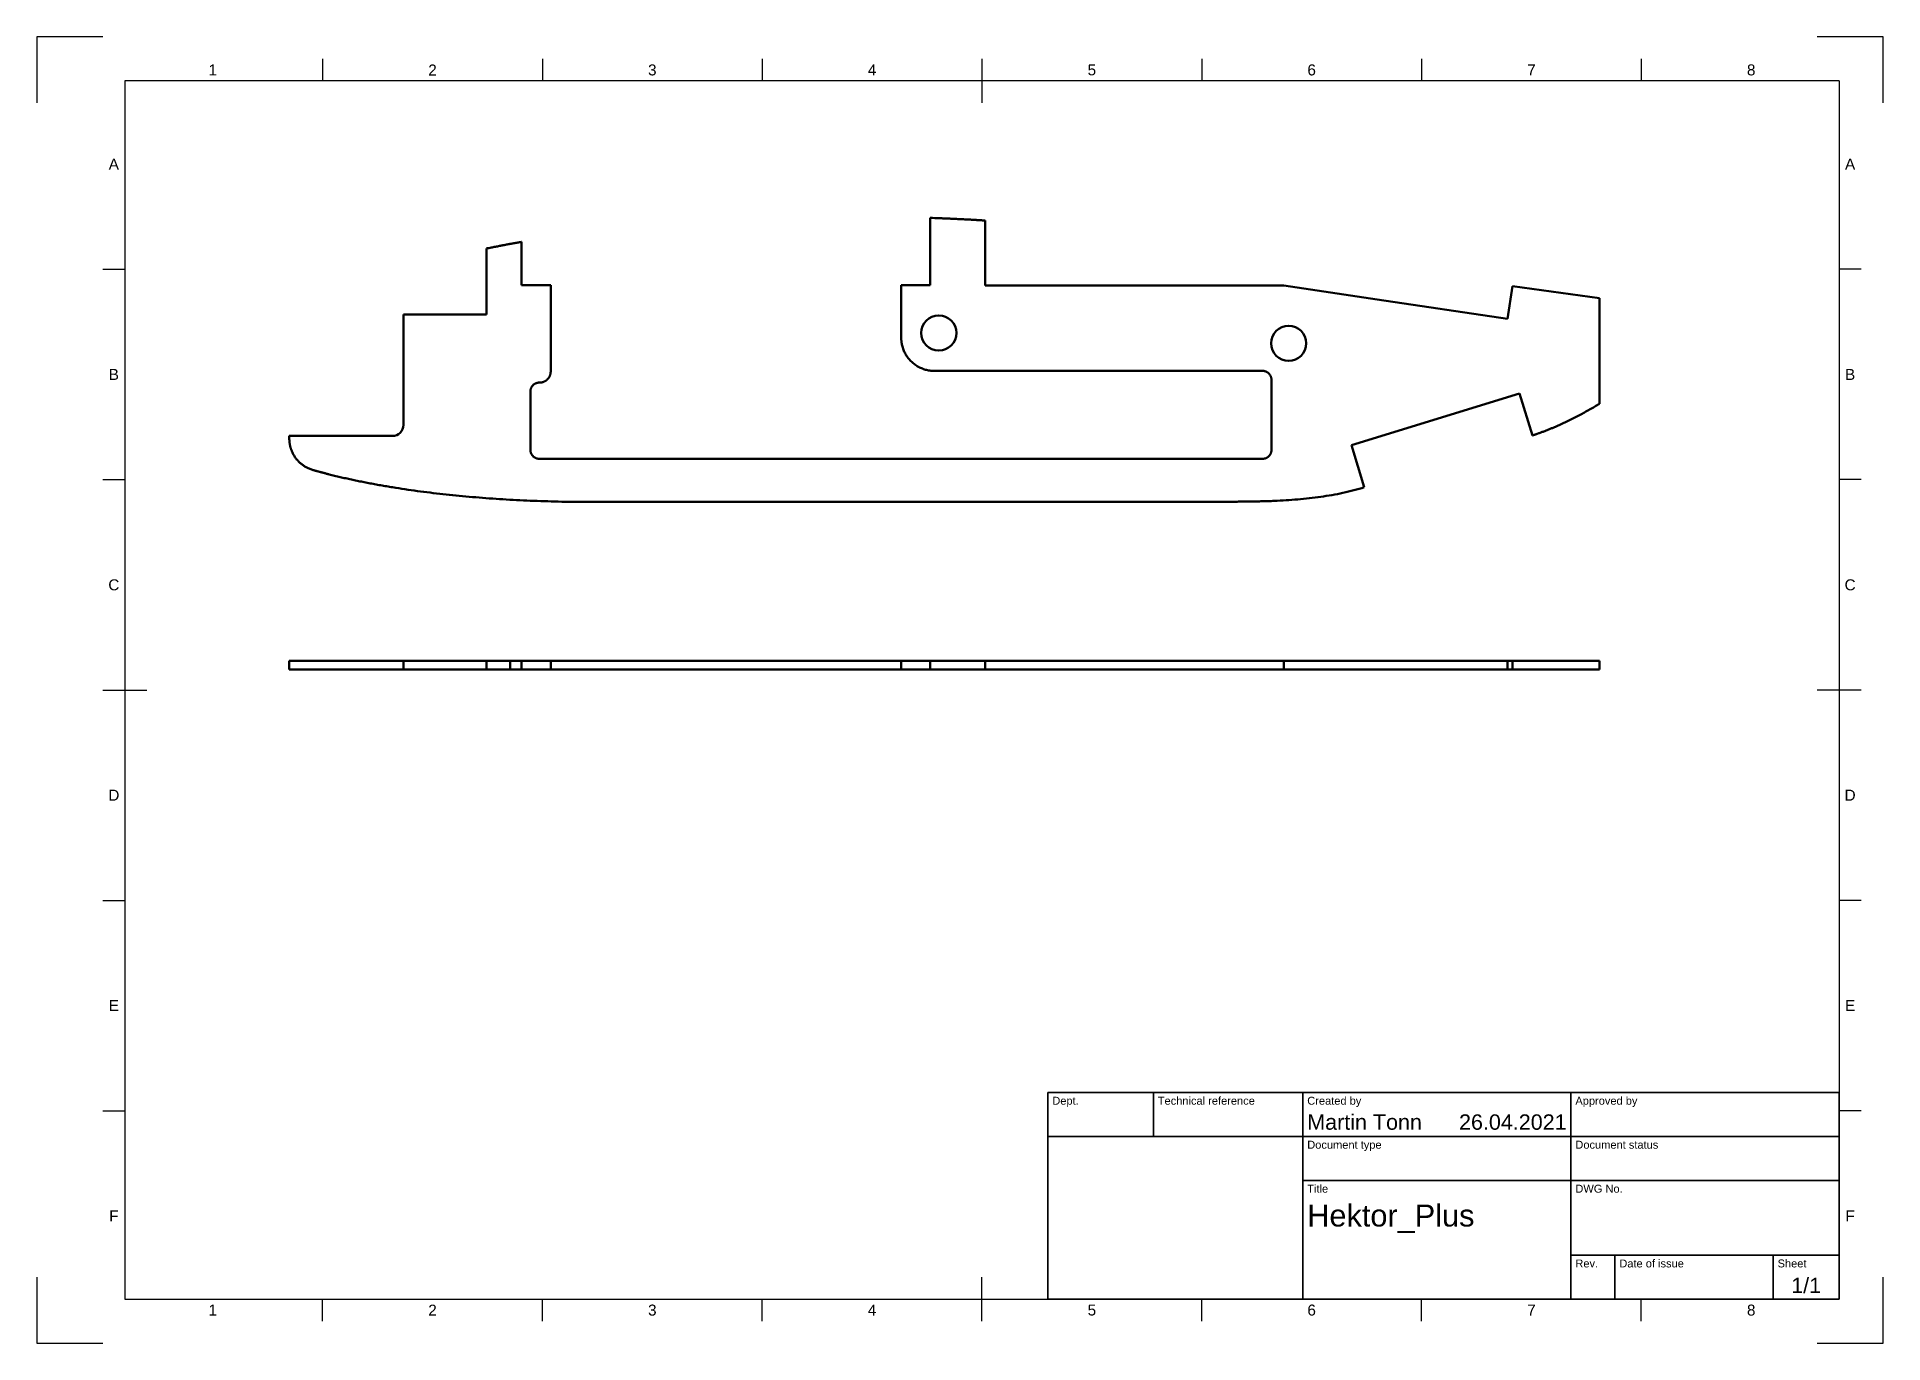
# Model space of a CAD drawing. Header units: millimetres. Extents: x 0 to 420, y 0 to 297.
import ezdxf
from ezdxf.enums import TextEntityAlignment as Align

# ---------------------------------------------------------------- set-up
doc = ezdxf.new("R2010")
doc.units = ezdxf.units.MM
doc.header["$LTSCALE"] = 0.75
for name, color, linetype, lineweight in [('Border', 7, 'Continuous', 25), ('Sichtbar', 7, 'Continuous', 50), ('TitleBlock', 7, 'Continuous', 35)]:
    doc.layers.add(name, color=color, linetype=linetype, lineweight=lineweight)
doc.styles.add('FusionTitle', font='arial.ttf')

# ---------------------------------------------------------------- blocks, each defined once
blk = doc.blocks.new('ISO_A3_SHEET')
at = {"layer": 'Border'}
for p, q in [((65, 292), (65, 287)), ((115, 292), (115, 287)), ((165, 292), (165, 287)), ((215, 292), (215, 282)), ((265, 292), (265, 287)), ((315, 292), (315, 287)), ((365, 292), (365, 287)), ((410, 287), (20, 287)), ((20, 287), (20, 10)), ((410, 287), (410, 10)), ((15, 244.16666), (20, 244.16666)), ((415, 244.16666), (410, 244.16666)), ((15, 196.33333), (20, 196.33333)), ((415, 196.33333), (410, 196.33333)), ((15, 148.5), (25, 148.5)), ((415, 148.5), (405, 148.5)), ((15, 100.66667), (20, 100.66667)), ((415, 100.66667), (410, 100.66667)), ((15, 52.83334), (20, 52.83334)), ((415, 52.83334), (410, 52.83334)), ((215, 5), (215, 15)), ((20, 10), (410, 10)), ((65, 5), (65, 10)), ((115, 5), (115, 10)), ((165, 5), (165, 10)), ((265, 5), (265, 10)), ((315, 5), (315, 10)), ((365, 5), (365, 10))]:
    blk.add_line(p, q, dxfattribs=at)
at = {"layer": 'Defpoints'}
for p, q in [((15, 297), (0, 297)), ((0, 297), (0, 282)), ((420, 297), (405, 297)), ((420, 282), (420, 297)), ((0, 15), (0, 0)), ((420, 0), (420, 15)), ((0, 0), (15, 0)), ((405, 0), (420, 0))]:
    blk.add_line(p, q, dxfattribs=at)
at = {"layer": 'Border', "style": 'FusionTitle'}
for s, p in [('1', (40, 289.5)), ('2', (90, 289.5)), ('3', (140, 289.5)), ('4', (190, 289.5)), ('5', (240, 289.5)), ('6', (290, 289.5)), ('7', (340, 289.5)), ('8', (390, 289.5)), ('A', (17.5, 268.08333)), ('A', (412.5, 268.08333)), ('B', (17.5, 220.25)), ('B', (412.5, 220.25)), ('C', (17.5, 172.41667)), ('C', (412.5, 172.41667)), ('D', (17.5, 124.58334)), ('D', (412.5, 124.58334)), ('E', (17.5, 76.75001)), ('E', (412.5, 76.75001)), ('F', (17.5, 28.91668)), ('F', (412.5, 28.91668)), ('1', (40, 7.5)), ('2', (90, 7.5)), ('3', (140, 7.5)), ('4', (190, 7.5)), ('5', (240, 7.5)), ('6', (290, 7.5)), ('7', (340, 7.5)), ('8', (390, 7.5))]:
    blk.add_text(s, height=2.5, dxfattribs=at).set_placement(p, align=Align.MIDDLE)
blk = doc.blocks.new('ISO_TITLEBLOCK')
at = {"layer": 'TitleBlock'}
for p, q in [((0, 47), (-180, 47)), ((-180, 47), (-180, 0)), ((-156, 37), (-156, 47)), ((-122, 0), (-122, 47)), ((-61, 0), (-61, 47)), ((0, 0), (0, 47)), ((-180, 37), (0, 37)), ((-122, 27), (0, 27)), ((-61, 10), (0, 10)), ((-51, 0), (-51, 10)), ((-15, 0), (-15, 10)), ((-180, 0), (0, 0))]:
    blk.add_line(p, q, dxfattribs=at)
at = {"layer": 'TitleBlock', "style": 'FusionTitle'}
for s, p in [('Dept.', (-179, 46)), ('Technical reference', (-155, 46)), ('Created by', (-121, 46)), ('Approved by', (-60, 46)), ('Document type', (-121, 36)), ('Document status', (-60, 36)), ('Title', (-121, 26)), ('DWG No.', (-60, 26)), ('Rev.', (-60, 9)), ('Date of issue', (-50, 9)), ('Sheet', (-14, 9))]:
    blk.add_text(s, height=1.8, dxfattribs=at).set_placement(p, align=Align.TOP_LEFT)
for tag, height, p in [('DEPT', 3.5, (-179, 42)), ('TECHNICAL_REFERENCE', 3.5, (-155, 42)), ('CREATED_BY', 3.5, (-121, 42)), ('APPROVED_BY', 3.5, (-60, 42)), ('DOCUMENT_TYPE', 3.5, (-121, 32)), ('DOCUMENT_STATUS', 3.5, (-60, 32)), ('TITLE_1', 5, (-121, 21.5)), ('TITLE_2', 5, (-121, 14)), ('TITLE_3', 5, (-121, 6.5)), ('DATE_OF_ISSUE', 3.5, (-50, 5))]:
    blk.add_attdef(tag, text='', height=height, dxfattribs=at).set_placement(p, align=Align.TOP_LEFT)
for tag, p in [('CREATED_DATE', (-62, 42)), ('APPROVED_DATE', (-0.99, 42))]:
    blk.add_attdef(tag, text='', height=3.5, dxfattribs=at).set_placement(p, align=Align.TOP_RIGHT)
for tag, height, p in [('DRAWING_NUMBER', 5, (-30.5, 19.75)), ('REV', 3.5, (-56, 4.85)), ('SHEET', 3.5, (-7.5, 4.85))]:
    blk.add_attdef(tag, text='', height=height, dxfattribs=at).set_placement(p, align=Align.TOP_CENTER)

msp = doc.modelspace()

# ---------------------------------------------------------------- linework, layer by layer
at = {"layer": 'Sichtbar', "extrusion": (-1, -2e-16, 0)}
for p, q in [((203.25, 255.87, 1), (203.25, 240.57, 1)), ((215.75, 240.49, 1), (215.75, 255.26, 1)), ((102.25, 248.88, 1), (102.25, 233.88, 1)), ((110.25, 240.57, 1), (110.25, 250.39, 1)), ((116.88, 240.57, 1), (110.25, 240.57, 1)), ((116.88, 220.9, 1), (116.88, 240.57, 1)), ((203.25, 240.57, 1), (196.63, 240.57, 1)), ((283.7, 240.49, 1), (215.75, 240.49, 1)), ((304.9, 237.3, 1), (283.7, 240.49, 1)), ((335.69, 240.3, 1), (334.57, 232.89, 1)), ((355.49, 237.57, 1), (335.69, 240.3, 1)), ((334.57, 232.89, 1), (304.9, 237.3, 1)), ((355.49, 213.57, 1), (355.49, 237.57, 1)), ((83.38, 208.78, 1), (83.38, 233.88, 1)), ((102.25, 233.88, 1), (83.38, 233.88, 1)), ((114.27, 218.4, 1), (114.38, 218.4, 1)), ((299.04, 204.17, 1), (337.27, 215.93, 1)), ((337.27, 215.93, 1), (340.21, 206.37, 1)), ((80.88, 206.28, 1), (57.38, 206.28, 1)), ((301.98, 194.61, 1), (299.04, 204.17, 1)), ((57.38, 155.13, -17.28), (80.88, 155.13, -17.28)), ((57.38, 153.13, -17.28), (57.38, 155.13, -17.28)), ((80.88, 153.13, -17.28), (57.38, 153.13, -17.28)), ((83.38, 153.13, 10.32), (83.38, 155.13, 10.32)), ((83.38, 155.13, 10.32), (102.25, 155.13, 10.32)), ((102.25, 153.13, 10.32), (83.38, 153.13, 10.32)), ((107.65, 153.13, 26.39), (107.65, 155.13, 26.39)), ((110.25, 155.13, 17.02), (116.88, 155.13, 17.02)), ((110.25, 153.13, 26.84), (110.25, 155.13, 26.84)), ((116.88, 153.13, 17.02), (110.25, 153.13, 17.02)), ((116.88, 153.13, 17.02), (116.88, 155.13, 17.02)), ((196.63, 155.13, 17.02), (203.25, 155.13, 17.02)), ((196.63, 153.13, 17.02), (196.63, 155.13, 17.02)), ((203.25, 153.13, 17.02), (196.63, 153.13, 17.02)), ((203.25, 153.13, 32.31), (203.25, 155.13, 32.31)), ((215.75, 155.13, 16.94), (283.7, 155.13, 16.94)), ((215.75, 153.13, 31.7), (215.75, 155.13, 31.7)), ((283.7, 153.13, 16.94), (215.75, 153.13, 16.94)), ((283.7, 155.13, 16.94), (304.9, 155.13, 13.75)), ((283.7, 153.13, 16.94), (283.7, 155.13, 16.94)), ((304.9, 153.13, 13.75), (283.7, 153.13, 16.94)), ((304.9, 155.13, 13.75), (334.57, 155.13, 9.33)), ((334.57, 153.13, 9.33), (304.9, 153.13, 13.75)), ((334.57, 155.13, 9.33), (335.69, 155.13, 16.75)), ((334.57, 153.13, 9.33), (334.57, 155.13, 9.33)), ((335.69, 153.13, 16.75), (334.57, 153.13, 9.33)), ((335.69, 155.13, 16.75), (355.49, 155.13, 14.02)), ((335.69, 153.13, 16.75), (335.69, 155.13, 16.75)), ((355.49, 153.13, 14.02), (335.69, 153.13, 16.75)), ((355.49, 153.13, 14.02), (355.49, 155.13, 14.02))]:
    msp.add_line(p, q, dxfattribs=at)
at = {"layer": 'Sichtbar', "extrusion": (6.3e-15, 6.1e-15, -1)}
for centre in [(-205.18, 229.68, -1), (-284.78, 227.33, -1)]:
    msp.add_circle(centre, 4, dxfattribs=at)
at = {"layer": 'Sichtbar'}
msp.add_arc((80.88, 208.78, 1), 2.5, 270, 0, dxfattribs=at)
at = {"layer": 'Sichtbar', "extrusion": (7.5e-15, 1, -2.916e-13)}
msp.add_arc((-80.88, -14.78, 155.13), 2.5, 180, 270, dxfattribs=at)
at = {"layer": 'Sichtbar', "extrusion": (-7.3e-15, -1, 2.915e-13)}
msp.add_arc((80.88, -14.78, -153.13), 2.5, 270, 0, dxfattribs=at)
at = {"layer": 'Sichtbar'}
for points, knots in [([(215.75, 255.26, 1), (215.75, 255.26, 1), (215.75, 255.26, 1), (215.74, 255.26, 1), (215.72, 255.26, 1), (215.71, 255.26, 1), (215.68, 255.26, 1), (215.66, 255.26, 1), (215.61, 255.26, 1), (215.56, 255.27, 1), (215.49, 255.27, 1), (215.43, 255.28, 1), (215.34, 255.28, 1), (215.23, 255.29, 1), (215.1, 255.29, 1), (214.93, 255.31, 1), (214.71, 255.32, 1), (214.45, 255.33, 1), (214.19, 255.35, 1), (213.93, 255.36, 1), (213.58, 255.38, 1), (213.15, 255.41, 1), (212.63, 255.44, 1), (212.11, 255.46, 1), (211.41, 255.5, 1), (210.54, 255.55, 1), (209.5, 255.6, 1), (208.46, 255.65, 1), (207.42, 255.7, 1), (206.38, 255.74, 1), (204.99, 255.8, 1), (203.95, 255.84, 1), (203.25, 255.87, 1)], [0, 0, 0, 0, 0.001631, 0.003263, 0.006527, 0.009791, 0.013054, 0.019581, 0.026109, 0.039163, 0.052217, 0.065271, 0.078325, 0.104432, 0.130539, 0.156645, 0.208856, 0.261064, 0.313269, 0.365472, 0.417672, 0.522065, 0.626447, 0.730817, 0.835176, 1.043858, 1.252488, 1.461066, 1.669588, 1.87805, 2.086452, 2.50306, 2.50306, 2.50306, 2.50306]), ([(107.65, 249.94, 1), (107.65, 249.94, 1), (107.65, 249.94, 1), (107.64, 249.94, 1), (107.64, 249.94, 1), (107.64, 249.94, 1), (107.63, 249.94, 1), (107.63, 249.94, 1), (107.62, 249.93, 1), (107.6, 249.93, 1), (107.59, 249.93, 1), (107.58, 249.93, 1), (107.56, 249.92, 1), (107.53, 249.92, 1), (107.5, 249.91, 1), (107.46, 249.9, 1), (107.41, 249.9, 1), (107.35, 249.88, 1), (107.29, 249.87, 1), (107.23, 249.86, 1), (107.15, 249.85, 1), (107.06, 249.83, 1), (106.94, 249.8, 1), (106.82, 249.78, 1), (106.66, 249.75, 1), (106.46, 249.71, 1), (106.22, 249.66, 1), (105.98, 249.62, 1), (105.74, 249.57, 1), (105.5, 249.52, 1), (105.18, 249.46, 1), (104.78, 249.38, 1), (104.29, 249.29, 1), (103.81, 249.19, 1), (103.32, 249.09, 1), (102.8, 248.99, 1), (102.45, 248.92, 1), (102.25, 248.88, 1)], [0, 0, 0, 0, 0.000375, 0.000752, 0.001506, 0.002259, 0.003013, 0.004521, 0.006028, 0.009043, 0.012059, 0.015075, 0.018091, 0.024125, 0.03016, 0.036196, 0.048273, 0.060356, 0.072445, 0.084539, 0.096639, 0.120855, 0.145093, 0.169354, 0.193637, 0.242268, 0.290985, 0.339788, 0.388675, 0.437645, 0.486698, 0.585047, 0.683712, 0.782686, 0.88196, 0.981526, 1.099821, 1.099821, 1.099821, 1.099821]), ([(110.25, 250.39, 1), (110.25, 250.39, 1), (110.23, 250.39, 1), (110.19, 250.38, 1), (110.13, 250.37, 1), (110.04, 250.35, 1), (109.93, 250.34, 1), (109.79, 250.31, 1), (109.61, 250.28, 1), (109.32, 250.23, 1), (108.96, 250.17, 1), (108.52, 250.09, 1), (108.09, 250.02, 1), (107.79, 249.97, 1), (107.65, 249.94, 1)], [0, 0, 0, 0, 0.0054712, 0.0109432, 0.0218892, 0.0437895, 0.065701, 0.0876237, 0.1315037, 0.1754309, 0.2634321, 0.351638, 0.4400592, 0.5287063, 0.5287063, 0.5287063, 0.5287063]), ([(196.63, 240.57, 1), (196.63, 240.28, 1), (196.63, 239.65, 1), (196.63, 238.61, 1), (196.63, 237.41, 1), (196.63, 236.03, 1), (196.63, 234.82, 1), (196.63, 233.83, 1), (196.63, 233.09, 1), (196.63, 232.38, 1), (196.63, 231.7, 1), (196.63, 231.06, 1), (196.63, 230.47, 1), (196.63, 229.94, 1), (196.63, 229.55, 1), (196.63, 229.27, 1), (196.63, 229.09, 1), (196.63, 228.94, 1), (196.63, 228.82, 1), (196.63, 228.71, 1), (196.63, 228.64, 1), (196.63, 228.6, 1), (196.63, 228.57, 1), (196.63, 228.54, 1), (196.63, 228.5, 1), (196.63, 228.42, 1), (196.63, 228.31, 1), (196.64, 228.19, 1), (196.65, 228.02, 1), (196.67, 227.81, 1), (196.7, 227.56, 1), (196.73, 227.31, 1), (196.8, 226.98, 1), (196.89, 226.58, 1), (197.04, 226.11, 1), (197.22, 225.65, 1), (197.42, 225.21, 1), (197.65, 224.79, 1), (197.91, 224.38, 1), (198.19, 223.99, 1), (198.5, 223.62, 1), (198.83, 223.27, 1), (199.18, 222.94, 1), (199.55, 222.63, 1), (199.94, 222.35, 1), (200.35, 222.09, 1), (200.77, 221.86, 1), (201.21, 221.66, 1), (201.67, 221.48, 1), (202.14, 221.33, 1), (202.62, 221.22, 1), (203.12, 221.13, 1), (203.62, 221.08, 1), (203.96, 221.07, 1), (204.13, 221.07, 1)], [0, 0, 0, 0, 0.177794, 0.375034, 0.622279, 0.90286, 1.20011, 1.349776, 1.497359, 1.640775, 1.777941, 1.906772, 2.025185, 2.131098, 2.222426, 2.261969, 2.297086, 2.327514, 2.352993, 2.373264, 2.388066, 2.397138, 2.40022, 2.406671, 2.413116, 2.425988, 2.451662, 2.477243, 2.502737, 2.553474, 2.603901, 2.654044, 2.703929, 2.802998, 2.901291, 2.998955, 3.096117, 3.192889, 3.289366, 3.385632, 3.481764, 3.577829, 3.673895, 3.770026, 3.866293, 3.96277, 4.059542, 4.156704, 4.254368, 4.352661, 4.45173, 4.551744, 4.652893, 4.755392, 4.755392, 4.755392, 4.755392]), ([(280.85, 219.07, 1), (280.85, 219.07, 1), (280.85, 219.07, 1), (280.85, 219.07, 1), (280.85, 219.07, 1), (280.85, 219.07, 1), (280.85, 219.07, 1), (280.85, 219.06, 1), (280.85, 219.06, 1), (280.85, 219.05, 1), (280.85, 219.04, 1), (280.85, 219.04, 1), (280.85, 219.02, 1), (280.85, 219.01, 1), (280.85, 218.99, 1), (280.85, 218.97, 1), (280.85, 218.93, 1), (280.85, 218.89, 1), (280.85, 218.84, 1), (280.85, 218.79, 1), (280.85, 218.74, 1), (280.85, 218.65, 1), (280.85, 218.53, 1), (280.85, 218.38, 1), (280.85, 218.21, 1), (280.85, 218.02, 1), (280.85, 217.81, 1), (280.85, 217.59, 1), (280.85, 217.35, 1), (280.85, 217.01, 1), (280.85, 216.56, 1), (280.85, 215.97, 1), (280.85, 215.35, 1), (280.85, 214.69, 1), (280.85, 214, 1), (280.85, 213.29, 1), (280.85, 212.56, 1), (280.85, 211.82, 1), (280.85, 210.82, 1), (280.85, 209.59, 1), (280.85, 208.39, 1), (280.85, 207.45, 1), (280.85, 206.79, 1), (280.85, 206.17, 1), (280.85, 205.59, 1), (280.85, 205.05, 1), (280.85, 204.57, 1), (280.85, 204.14, 1), (280.85, 203.83, 1), (280.85, 203.61, 1), (280.85, 203.47, 1), (280.85, 203.36, 1), (280.85, 203.26, 1), (280.85, 203.18, 1), (280.85, 203.12, 1), (280.85, 203.09, 1), (280.85, 203.07, 1), (280.85, 203.05, 1), (280.85, 203.01, 1), (280.85, 202.97, 1), (280.85, 202.92, 1), (280.84, 202.87, 1), (280.84, 202.82, 1), (280.83, 202.75, 1), (280.81, 202.67, 1), (280.79, 202.57, 1), (280.76, 202.48, 1), (280.73, 202.38, 1), (280.68, 202.26, 1), (280.61, 202.12, 1), (280.51, 201.95, 1), (280.4, 201.8, 1), (280.27, 201.66, 1), (280.12, 201.53, 1), (279.97, 201.41, 1), (279.8, 201.31, 1), (279.66, 201.24, 1), (279.54, 201.19, 1), (279.45, 201.16, 1), (279.35, 201.13, 1), (279.25, 201.11, 1), (279.17, 201.1, 1), (279.11, 201.09, 1), (279.06, 201.08, 1), (279.01, 201.08, 1), (278.96, 201.07, 1), (278.93, 201.07, 1), (278.9, 201.07, 1), (278.88, 201.07, 1), (278.86, 201.07, 1), (278.85, 201.07, 1), (278.83, 201.07, 1), (278.81, 201.07, 1), (278.78, 201.07, 1), (278.74, 201.07, 1), (278.69, 201.07, 1), (278.63, 201.07, 1), (278.53, 201.07, 1), (278.4, 201.07, 1), (278.25, 201.07, 1), (278.1, 201.07, 1), (277.9, 201.07, 1), (277.65, 201.07, 1), (277.35, 201.07, 1), (276.94, 201.07, 1), (276.44, 201.07, 1), (275.83, 201.07, 1), (275.23, 201.07, 1), (274.62, 201.07, 1), (273.81, 201.07, 1), (272.79, 201.07, 1), (271.57, 201.07, 1), (270.35, 201.07, 1), (269.12, 201.07, 1), (267.88, 201.07, 1), (266.23, 201.07, 1), (264.16, 201.07, 1), (261.67, 201.07, 1), (259.16, 201.07, 1), (256.64, 201.07, 1), (254.11, 201.07, 1), (251.57, 201.07, 1), (248.16, 201.07, 1), (243.87, 201.07, 1), (238.7, 201.07, 1), (233.51, 201.07, 1), (228.28, 201.07, 1), (223.03, 201.07, 1), (217.76, 201.07, 1), (212.47, 201.07, 1), (205.41, 201.07, 1), (196.56, 201.07, 1), (187.72, 201.07, 1), (180.65, 201.07, 1), (175.37, 201.07, 1), (170.1, 201.07, 1), (164.85, 201.07, 1), (159.62, 201.07, 1), (154.42, 201.07, 1), (149.25, 201.07, 1), (144.97, 201.07, 1), (141.56, 201.07, 1), (139.02, 201.07, 1), (136.49, 201.07, 1), (133.97, 201.07, 1), (131.46, 201.07, 1), (128.97, 201.07, 1), (126.89, 201.07, 1), (125.24, 201.07, 1), (124.01, 201.07, 1), (122.78, 201.07, 1), (121.55, 201.07, 1), (120.33, 201.07, 1), (119.32, 201.07, 1), (118.5, 201.07, 1), (117.9, 201.07, 1), (117.29, 201.07, 1), (116.69, 201.07, 1), (116.18, 201.07, 1), (115.78, 201.07, 1), (115.48, 201.07, 1), (115.23, 201.07, 1), (115.03, 201.07, 1), (114.88, 201.07, 1), (114.73, 201.07, 1), (114.6, 201.07, 1), (114.5, 201.07, 1), (114.44, 201.07, 1), (114.39, 201.07, 1), (114.35, 201.07, 1), (114.32, 201.07, 1), (114.29, 201.07, 1), (114.28, 201.07, 1), (114.26, 201.07, 1), (114.24, 201.07, 1), (114.22, 201.07, 1), (114.2, 201.07, 1), (114.16, 201.07, 1), (114.12, 201.08, 1), (114.07, 201.08, 1), (114.02, 201.09, 1), (113.95, 201.1, 1), (113.87, 201.11, 1), (113.78, 201.13, 1), (113.68, 201.16, 1), (113.59, 201.19, 1), (113.47, 201.24, 1), (113.32, 201.31, 1), (113.16, 201.41, 1), (113, 201.53, 1), (112.86, 201.66, 1), (112.73, 201.8, 1), (112.61, 201.95, 1), (112.51, 202.12, 1), (112.44, 202.26, 1), (112.4, 202.38, 1), (112.36, 202.48, 1), (112.34, 202.57, 1), (112.31, 202.67, 1), (112.3, 202.75, 1), (112.29, 202.82, 1), (112.28, 202.87, 1), (112.28, 202.92, 1), (112.28, 202.96, 1), (112.28, 202.99, 1), (112.27, 203.02, 1), (112.27, 203.04, 1), (112.27, 203.06, 1), (112.27, 203.07, 1), (112.27, 203.09, 1), (112.27, 203.11, 1), (112.27, 203.15, 1), (112.27, 203.21, 1), (112.27, 203.28, 1), (112.27, 203.37, 1), (112.27, 203.48, 1), (112.27, 203.61, 1), (112.27, 203.74, 1), (112.27, 203.92, 1), (112.27, 204.13, 1), (112.27, 204.38, 1), (112.27, 204.62, 1), (112.27, 204.86, 1), (112.27, 205.17, 1), (112.27, 205.55, 1), (112.27, 205.98, 1), (112.27, 206.4, 1), (112.27, 206.81, 1), (112.27, 207.2, 1), (112.27, 207.71, 1), (112.27, 208.32, 1), (112.27, 209.03, 1), (112.27, 209.73, 1), (112.27, 210.44, 1), (112.27, 211.15, 1), (112.27, 211.76, 1), (112.27, 212.27, 1), (112.27, 212.66, 1), (112.27, 213.07, 1), (112.27, 213.49, 1), (112.27, 213.92, 1), (112.27, 214.3, 1), (112.27, 214.61, 1), (112.27, 214.85, 1), (112.27, 215.09, 1), (112.27, 215.34, 1), (112.27, 215.55, 1), (112.27, 215.73, 1), (112.27, 215.86, 1), (112.27, 215.99, 1), (112.27, 216.1, 1), (112.27, 216.19, 1), (112.27, 216.26, 1), (112.27, 216.32, 1), (112.27, 216.36, 1), (112.27, 216.38, 1), (112.27, 216.4, 1), (112.27, 216.41, 1), (112.27, 216.43, 1), (112.27, 216.45, 1), (112.28, 216.48, 1), (112.28, 216.51, 1), (112.28, 216.55, 1), (112.28, 216.6, 1), (112.29, 216.65, 1), (112.3, 216.72, 1), (112.31, 216.8, 1), (112.34, 216.9, 1), (112.36, 216.99, 1), (112.4, 217.08, 1), (112.44, 217.21, 1), (112.51, 217.35, 1), (112.61, 217.52, 1), (112.73, 217.67, 1), (112.86, 217.81, 1), (113, 217.94, 1), (113.16, 218.06, 1), (113.29, 218.14, 1), (113.41, 218.2, 1), (113.53, 218.25, 1), (113.68, 218.31, 1), (113.84, 218.35, 1), (113.97, 218.38, 1), (114.1, 218.39, 1), (114.21, 218.4, 1), (114.27, 218.4, 1)], [0, 0, 0, 0, 0.000037, 0.000146, 0.000328, 0.000583, 0.00091, 0.001308, 0.002319, 0.003614, 0.005191, 0.007047, 0.00918, 0.011587, 0.014267, 0.020434, 0.027664, 0.035937, 0.045236, 0.055542, 0.066836, 0.079101, 0.106469, 0.137499, 0.172045, 0.20996, 0.251097, 0.295311, 0.342454, 0.392381, 0.499998, 0.61699, 0.742185, 0.874411, 1.012496, 1.155269, 1.301558, 1.45019, 1.599994, 1.898431, 2.187493, 2.325578, 2.457805, 2.583, 2.699991, 2.807608, 2.904678, 2.99003, 3.06249, 3.093521, 3.120889, 3.144448, 3.164053, 3.179555, 3.19081, 3.197671, 3.19999, 3.205146, 3.210288, 3.22053, 3.230719, 3.240859, 3.250952, 3.261002, 3.280981, 3.300817, 3.320532, 3.340141, 3.359662, 3.398477, 3.437088, 3.475572, 3.513996, 3.55242, 3.590904, 3.629515, 3.668331, 3.687851, 3.707461, 3.727176, 3.747013, 3.766991, 3.777041, 3.787134, 3.797274, 3.807463, 3.812578, 3.817706, 3.822847, 3.825424, 3.828004, 3.831755, 3.835511, 3.843023, 3.850536, 3.85805, 3.87308, 3.888113, 3.918187, 3.948275, 3.978374, 4.008486, 4.068745, 4.129053, 4.18941, 4.310266, 4.431313, 4.55255, 4.673974, 4.795584, 5.039356, 5.283854, 5.529066, 5.774979, 6.021581, 6.26886, 6.765398, 7.264495, 7.766053, 8.269973, 8.776157, 9.284506, 9.794922, 10.821561, 11.855287, 12.895312, 13.940848, 14.99111, 16.045308, 17.102656, 18.162366, 20.285723, 22.409081, 23.468792, 24.526141, 25.58034, 26.630602, 27.67614, 28.716167, 29.749894, 30.776535, 31.286952, 31.795303, 32.301488, 32.805409, 33.306968, 33.806066, 34.302606, 34.549885, 34.796488, 35.042402, 35.287614, 35.532113, 35.775886, 35.897497, 36.018921, 36.140158, 36.261206, 36.382063, 36.442419, 36.502727, 36.562987, 36.593099, 36.623198, 36.653286, 36.683361, 36.698394, 36.713423, 36.720937, 36.72845, 36.735962, 36.739718, 36.743474, 36.746054, 36.74863, 36.753772, 36.758899, 36.764013, 36.774202, 36.784341, 36.794434, 36.804484, 36.824461, 36.844298, 36.864011, 36.88362, 36.90314, 36.941954, 36.980564, 37.019046, 37.057469, 37.095891, 37.134374, 37.172983, 37.211798, 37.231318, 37.250926, 37.27064, 37.290476, 37.310454, 37.320503, 37.330596, 37.340735, 37.350924, 37.356038, 37.361166, 37.366308, 37.368884, 37.371464, 37.37492, 37.378371, 37.385259, 37.398976, 37.412613, 37.426172, 37.453058, 37.479637, 37.505915, 37.531898, 37.582995, 37.632968, 37.681858, 37.729704, 37.776546, 37.867383, 37.954687, 38.038781, 38.119985, 38.19862, 38.275008, 38.422326, 38.564507, 38.70412, 38.843732, 38.985914, 39.133232, 39.209621, 39.288257, 39.369461, 39.453555, 39.54086, 39.631697, 39.67854, 39.726387, 39.775277, 39.82525, 39.876347, 39.90233, 39.928609, 39.955188, 39.982074, 39.995633, 40.009271, 40.022987, 40.029875, 40.033327, 40.036783, 40.039364, 40.04194, 40.047082, 40.052209, 40.057323, 40.067512, 40.077651, 40.087744, 40.097793, 40.117771, 40.137608, 40.157321, 40.17693, 40.19645, 40.235265, 40.273875, 40.312358, 40.350781, 40.389204, 40.427688, 40.466298, 40.48568, 40.505125, 40.544242, 40.58378, 40.603758, 40.623898, 40.664749, 40.664749, 40.664749, 40.664749]), ([(114.38, 218.4, 1), (114.38, 218.4, 1), (114.38, 218.4, 1), (114.38, 218.4, 1), (114.38, 218.4, 1), (114.38, 218.4, 1), (114.38, 218.4, 1), (114.38, 218.4, 1), (114.38, 218.4, 1), (114.38, 218.4, 1), (114.38, 218.4, 1), (114.38, 218.4, 1), (114.39, 218.4, 1), (114.39, 218.4, 1), (114.39, 218.4, 1), (114.39, 218.4, 1), (114.4, 218.4, 1), (114.4, 218.4, 1), (114.41, 218.4, 1), (114.41, 218.4, 1), (114.42, 218.4, 1), (114.42, 218.4, 1), (114.43, 218.4, 1), (114.44, 218.4, 1), (114.45, 218.4, 1), (114.47, 218.4, 1), (114.49, 218.4, 1), (114.51, 218.4, 1), (114.53, 218.4, 1), (114.55, 218.4, 1), (114.57, 218.41, 1), (114.6, 218.41, 1), (114.63, 218.41, 1), (114.68, 218.42, 1), (114.72, 218.42, 1), (114.76, 218.43, 1), (114.81, 218.44, 1), (114.88, 218.45, 1), (114.96, 218.47, 1), (115.04, 218.49, 1), (115.12, 218.51, 1), (115.2, 218.54, 1), (115.28, 218.56, 1), (115.38, 218.6, 1), (115.5, 218.66, 1), (115.64, 218.74, 1), (115.78, 218.82, 1), (115.91, 218.92, 1), (116.03, 219.02, 1), (116.19, 219.17, 1), (116.36, 219.37, 1), (116.51, 219.59, 1), (116.62, 219.78, 1), (116.68, 219.93, 1), (116.74, 220.08, 1), (116.79, 220.23, 1), (116.83, 220.4, 1), (116.86, 220.56, 1), (116.88, 220.73, 1), (116.88, 220.84, 1), (116.88, 220.9, 1)], [0, 0, 0, 0, 0.0000167, 0.0000335, 0.0000671, 0.0001343, 0.0002016, 0.0002688, 0.0004032, 0.0005377, 0.0008065, 0.0010753, 0.0013441, 0.0016129, 0.0021503, 0.0026875, 0.0032247, 0.0042986, 0.005372, 0.0064449, 0.0075173, 0.0085892, 0.0107315, 0.0128719, 0.0150103, 0.0171467, 0.021414, 0.0256738, 0.0299262, 0.0341715, 0.0384098, 0.0426412, 0.0510839, 0.0595008, 0.067893, 0.0762617, 0.0846078, 0.1012357, 0.1177851, 0.1342632, 0.1506768, 0.1670323, 0.1833356, 0.1995921, 0.2319807, 0.2642395, 0.2964004, 0.3284914, 0.3605373, 0.392561, 0.4565971, 0.5208119, 0.5530673, 0.5854514, 0.6180011, 0.6507586, 0.6837728, 0.7170996, 0.7508023, 0.7849525, 0.7849525, 0.7849525, 0.7849525]), ([(204.13, 221.07, 1), (204.62, 221.07, 1), (206.46, 221.07, 1), (210.36, 221.07, 1), (216.32, 221.07, 1), (222.36, 221.07, 1), (227.84, 221.07, 1), (232.28, 221.07, 1), (236.85, 221.07, 1), (241.49, 221.07, 1), (246.13, 221.07, 1), (250.7, 221.07, 1), (255.14, 221.07, 1), (259.39, 221.07, 1), (262.78, 221.07, 1), (265.35, 221.07, 1), (267.14, 221.07, 1), (268.84, 221.07, 1), (270.44, 221.07, 1), (271.92, 221.07, 1), (273.27, 221.07, 1), (274.5, 221.07, 1), (275.59, 221.07, 1), (276.41, 221.07, 1), (276.99, 221.07, 1), (277.37, 221.07, 1), (277.7, 221.07, 1), (278, 221.07, 1), (278.25, 221.07, 1), (278.46, 221.07, 1), (278.6, 221.07, 1), (278.7, 221.07, 1), (278.75, 221.07, 1), (278.79, 221.07, 1), (278.82, 221.07, 1), (278.84, 221.07, 1), (278.86, 221.07, 1), (278.87, 221.07, 1), (278.89, 221.07, 1), (278.92, 221.07, 1), (278.95, 221.07, 1), (279, 221.07, 1), (279.06, 221.06, 1), (279.12, 221.05, 1), (279.19, 221.04, 1), (279.25, 221.03, 1), (279.32, 221.02, 1), (279.4, 220.99, 1), (279.51, 220.96, 1), (279.63, 220.91, 1), (279.75, 220.86, 1), (279.86, 220.8, 1), (279.97, 220.73, 1), (280.11, 220.63, 1), (280.27, 220.49, 1), (280.44, 220.29, 1), (280.58, 220.08, 1), (280.7, 219.85, 1), (280.77, 219.64, 1), (280.81, 219.47, 1), (280.83, 219.34, 1), (280.85, 219.21, 1), (280.85, 219.12, 1), (280.85, 219.07, 1)], [0, 0, 0, 0, 0.294045, 1.106994, 2.335068, 3.874484, 4.728514, 5.621463, 6.540356, 7.472223, 8.404089, 9.322982, 10.215931, 11.069962, 11.872102, 12.249659, 12.609379, 12.94964, 13.26882, 13.565299, 13.837453, 14.083663, 14.302305, 14.49176, 14.575034, 14.650404, 14.717666, 14.776617, 14.827055, 14.868776, 14.90158, 14.914573, 14.925261, 14.933618, 14.939619, 14.943238, 14.94445, 14.947889, 14.951322, 14.958168, 14.964989, 14.971788, 14.985317, 14.998764, 15.012136, 15.025438, 15.038678, 15.051861, 15.078072, 15.104116, 15.130026, 15.155832, 15.18156, 15.207231, 15.258459, 15.309687, 15.36106, 15.41275, 15.464977, 15.491396, 15.518066, 15.545039, 15.572372, 15.572372, 15.572372, 15.572372]), ([(340.21, 206.37, 1), (340.21, 206.37, 1), (340.21, 206.37, 1), (340.22, 206.37, 1), (340.22, 206.37, 1), (340.22, 206.37, 1), (340.22, 206.37, 1), (340.22, 206.37, 1), (340.22, 206.37, 1), (340.23, 206.37, 1), (340.23, 206.38, 1), (340.24, 206.38, 1), (340.24, 206.38, 1), (340.25, 206.38, 1), (340.26, 206.39, 1), (340.28, 206.39, 1), (340.29, 206.4, 1), (340.31, 206.4, 1), (340.34, 206.41, 1), (340.36, 206.42, 1), (340.38, 206.43, 1), (340.42, 206.44, 1), (340.46, 206.45, 1), (340.51, 206.47, 1), (340.55, 206.48, 1), (340.62, 206.51, 1), (340.7, 206.53, 1), (340.79, 206.57, 1), (340.89, 206.6, 1), (340.98, 206.63, 1), (341.08, 206.67, 1), (341.21, 206.71, 1), (341.36, 206.76, 1), (341.55, 206.83, 1), (341.74, 206.9, 1), (341.92, 206.97, 1), (342.17, 207.06, 1), (342.48, 207.17, 1), (342.84, 207.31, 1), (343.2, 207.44, 1), (343.55, 207.58, 1), (343.91, 207.72, 1), (344.25, 207.86, 1), (344.71, 208.05, 1), (345.28, 208.29, 1), (345.95, 208.58, 1), (346.6, 208.87, 1), (347.25, 209.17, 1), (347.88, 209.47, 1), (348.71, 209.87, 1), (349.73, 210.38, 1), (350.92, 211, 1), (352.09, 211.63, 1), (353.23, 212.27, 1), (354.37, 212.92, 1), (355.12, 213.35, 1), (355.49, 213.57, 1)], [0, 0, 0, 0, 0.00008, 0.00016, 0.00032, 0.000641, 0.000962, 0.001282, 0.001924, 0.002565, 0.003848, 0.00513, 0.006412, 0.007694, 0.010258, 0.012821, 0.015383, 0.020505, 0.025624, 0.03074, 0.035853, 0.040964, 0.051176, 0.061376, 0.071565, 0.081742, 0.102062, 0.122337, 0.142566, 0.162751, 0.18289, 0.202985, 0.243042, 0.282925, 0.322635, 0.362175, 0.401547, 0.479796, 0.557399, 0.634373, 0.710737, 0.786507, 0.8617, 0.936333, 1.083989, 1.229608, 1.373322, 1.515262, 1.655556, 1.79433, 2.067808, 2.336667, 2.601844, 2.864245, 3.124751, 3.384222, 3.384222, 3.384222, 3.384222]), ([(57.38, 206.28, 1), (57.38, 206.25, 1), (57.38, 206.2, 1), (57.39, 206.09, 1), (57.4, 205.91, 1), (57.41, 205.64, 1), (57.42, 205.43, 1), (57.43, 205.33, 1)], [0, 0, 0, 0, 0.0158358, 0.0316726, 0.063348, 0.1267005, 0.1900444, 0.1900444, 0.1900444, 0.1900444]), ([(57.43, 205.33, 1), (57.43, 205.33, 1), (57.43, 205.33, 1), (57.43, 205.33, 1), (57.43, 205.33, 1), (57.43, 205.33, 1), (57.43, 205.33, 1), (57.43, 205.33, 1), (57.43, 205.32, 1), (57.43, 205.32, 1), (57.43, 205.32, 1), (57.43, 205.32, 1), (57.43, 205.32, 1), (57.43, 205.32, 1), (57.43, 205.31, 1), (57.43, 205.31, 1), (57.43, 205.31, 1), (57.43, 205.3, 1), (57.43, 205.3, 1), (57.43, 205.29, 1), (57.43, 205.28, 1), (57.43, 205.27, 1), (57.43, 205.26, 1), (57.43, 205.25, 1), (57.43, 205.24, 1), (57.43, 205.22, 1), (57.43, 205.2, 1), (57.44, 205.17, 1), (57.44, 205.15, 1), (57.44, 205.12, 1), (57.44, 205.1, 1), (57.44, 205.07, 1), (57.45, 205.02, 1), (57.45, 204.97, 1), (57.46, 204.92, 1), (57.46, 204.87, 1), (57.47, 204.81, 1), (57.48, 204.72, 1), (57.49, 204.62, 1), (57.51, 204.52, 1), (57.52, 204.43, 1), (57.54, 204.33, 1), (57.56, 204.23, 1), (57.59, 204.1, 1), (57.62, 203.94, 1), (57.67, 203.75, 1), (57.72, 203.56, 1), (57.78, 203.37, 1), (57.84, 203.19, 1), (57.93, 202.95, 1), (58.05, 202.65, 1), (58.21, 202.3, 1), (58.39, 201.97, 1), (58.59, 201.64, 1), (58.8, 201.32, 1), (59.03, 201.02, 1), (59.28, 200.73, 1), (59.53, 200.45, 1), (59.81, 200.19, 1), (60.1, 199.94, 1), (60.4, 199.7, 1), (60.72, 199.48, 1), (61.05, 199.27, 1), (61.39, 199.08, 1), (61.74, 198.91, 1), (62.11, 198.76, 1), (62.48, 198.62, 1), (62.74, 198.54, 1), (62.87, 198.5, 1)], [0, 0, 0, 0, 0.00002, 0.00004, 0.00008, 0.000159, 0.000239, 0.000319, 0.000478, 0.000638, 0.000957, 0.001276, 0.001595, 0.001915, 0.002553, 0.003191, 0.003829, 0.005105, 0.00638, 0.007656, 0.008931, 0.010206, 0.012755, 0.015303, 0.01785, 0.020397, 0.025486, 0.030572, 0.035653, 0.040731, 0.045805, 0.050876, 0.061005, 0.07112, 0.08122, 0.091306, 0.101378, 0.12148, 0.141528, 0.161522, 0.181466, 0.201359, 0.221204, 0.241003, 0.280464, 0.319754, 0.358885, 0.397868, 0.436714, 0.475432, 0.552524, 0.629232, 0.705635, 0.781812, 0.857838, 0.933789, 1.00974, 1.085766, 1.161943, 1.238346, 1.315054, 1.392145, 1.469703, 1.54781, 1.626554, 1.706026, 1.786319, 1.867531, 1.867531, 1.867531, 1.867531]), ([(62.87, 198.5, 1), (62.87, 198.5, 1), (62.87, 198.5, 1), (62.87, 198.5, 1), (62.87, 198.5, 1), (62.87, 198.5, 1), (62.87, 198.5, 1), (62.88, 198.5, 1), (62.88, 198.5, 1), (62.88, 198.5, 1), (62.89, 198.5, 1), (62.89, 198.49, 1), (62.89, 198.49, 1), (62.9, 198.49, 1), (62.91, 198.49, 1), (62.92, 198.49, 1), (62.93, 198.48, 1), (62.95, 198.48, 1), (62.96, 198.47, 1), (62.98, 198.47, 1), (63, 198.46, 1), (63.03, 198.46, 1), (63.06, 198.45, 1), (63.09, 198.44, 1), (63.13, 198.43, 1), (63.18, 198.41, 1), (63.24, 198.4, 1), (63.32, 198.37, 1), (63.39, 198.35, 1), (63.46, 198.33, 1), (63.54, 198.31, 1), (63.64, 198.29, 1), (63.76, 198.25, 1), (63.91, 198.21, 1), (64.06, 198.17, 1), (64.21, 198.13, 1), (64.41, 198.07, 1), (64.66, 198.01, 1), (64.96, 197.93, 1), (65.27, 197.85, 1), (65.57, 197.77, 1), (65.88, 197.69, 1), (66.18, 197.61, 1), (66.59, 197.51, 1), (67.11, 197.38, 1), (67.73, 197.22, 1), (68.35, 197.07, 1), (68.98, 196.93, 1), (69.61, 196.78, 1), (70.25, 196.63, 1), (70.89, 196.49, 1), (71.75, 196.3, 1), (72.84, 196.07, 1), (74.15, 195.81, 1), (75.48, 195.55, 1), (76.82, 195.3, 1), (78.17, 195.05, 1), (79.54, 194.82, 1), (81.39, 194.51, 1), (83.73, 194.15, 1), (86.57, 193.74, 1), (89.46, 193.37, 1), (92.39, 193.03, 1), (95.35, 192.72, 1), (98.36, 192.44, 1), (101.4, 192.19, 1), (104.46, 191.97, 1), (107.56, 191.77, 1), (110.68, 191.61, 1), (113.83, 191.48, 1), (117, 191.38, 1), (120.18, 191.3, 1), (123.38, 191.26, 1), (127.67, 191.24, 1), (130.89, 191.27, 1), (133.04, 191.3, 1)], [0, 0, 0, 0, 0.000058, 0.000118, 0.000238, 0.000478, 0.000717, 0.000957, 0.001436, 0.001916, 0.002875, 0.003834, 0.004793, 0.005751, 0.00767, 0.009588, 0.011506, 0.015344, 0.019182, 0.02302, 0.02686, 0.0307, 0.038382, 0.046068, 0.053755, 0.061446, 0.076836, 0.092236, 0.107648, 0.123071, 0.138504, 0.153949, 0.184871, 0.215838, 0.246848, 0.277901, 0.308999, 0.371324, 0.433823, 0.496495, 0.55934, 0.622356, 0.685543, 0.748901, 0.876125, 1.004022, 1.132589, 1.261818, 1.391705, 1.522244, 1.653429, 1.785255, 2.050805, 2.318848, 2.589336, 2.862221, 3.137453, 3.414982, 3.694758, 4.260843, 4.835293, 5.417683, 6.007581, 6.604548, 7.208138, 7.817901, 8.433382, 9.054123, 9.679662, 10.309532, 10.943265, 11.580391, 12.220437, 12.862929, 14.153331, 14.153331, 14.153331, 14.153331]), ([(133.04, 191.3, 1), (136.44, 191.3, 1), (143.61, 191.31, 1), (155.5, 191.31, 1), (169.36, 191.31, 1), (185.13, 191.31, 1), (201.86, 191.31, 1), (215.96, 191.31, 1), (227.01, 191.32, 1), (234.83, 191.32, 1), (242.18, 191.32, 1), (248.93, 191.32, 1), (254.96, 191.32, 1), (259.49, 191.32, 1), (262.66, 191.32, 1), (264.67, 191.32, 1), (266.41, 191.32, 1), (267.87, 191.32, 1), (269.02, 191.32, 1), (269.87, 191.32, 1), (270.38, 191.32, 1), (270.73, 191.32, 1), (271.01, 191.32, 1), (271.46, 191.32, 1), (272.03, 191.32, 1), (272.7, 191.32, 1), (273.6, 191.33, 1), (274.73, 191.34, 1), (276.09, 191.35, 1), (277.44, 191.38, 1), (278.79, 191.41, 1), (280.14, 191.45, 1), (281.93, 191.52, 1), (284.16, 191.63, 1), (286.82, 191.83, 1), (289.46, 192.08, 1), (292.05, 192.41, 1), (294.61, 192.81, 1), (297.12, 193.3, 1), (299.58, 193.89, 1), (301.19, 194.36, 1), (301.98, 194.61, 1)], [0, 0, 0, 0, 2.039031, 4.301086, 7.136619, 10.354472, 13.763486, 17.172499, 18.817268, 20.390353, 21.867858, 23.225888, 24.440548, 25.487944, 25.94145, 26.34418, 26.693146, 26.985361, 27.217839, 27.387593, 27.491636, 27.52698, 27.594465, 27.661982, 27.797101, 27.932318, 28.067611, 28.338351, 28.609164, 28.879899, 29.150405, 29.420538, 29.690156, 30.227305, 30.760844, 31.289877, 31.813648, 32.331568, 32.843252, 33.348552, 33.847594, 33.847594, 33.847594, 33.847594]), ([(102.25, 155.13, 25.32), (102.25, 154.8, 25.32), (102.25, 154.46, 25.32), (102.25, 153.8, 25.32), (102.25, 153.46, 25.32), (102.25, 153.13, 25.32)], [-0.4, -0.4, -0.4, -0.4, -0.2, -0.2, 0, 0, 0, 0])]:
    msp.add_open_spline(points, degree=3, knots=knots, dxfattribs=at)
at = {"layer": 'Sichtbar', "extrusion": (0, 1, 0)}
for points, knots in [([(102.25, 155.13, 25.32), (102.45, 155.13, 25.36), (102.8, 155.13, 25.43), (103.32, 155.13, 25.54), (103.81, 155.13, 25.64), (104.29, 155.13, 25.73), (104.78, 155.13, 25.83), (105.18, 155.13, 25.91), (105.5, 155.13, 25.97), (105.74, 155.13, 26.02), (105.98, 155.13, 26.06), (106.22, 155.13, 26.11), (106.46, 155.13, 26.16), (106.66, 155.13, 26.2), (106.82, 155.13, 26.23), (106.94, 155.13, 26.25), (107.06, 155.13, 26.27), (107.15, 155.13, 26.29), (107.23, 155.13, 26.31), (107.29, 155.13, 26.32), (107.35, 155.13, 26.33), (107.41, 155.13, 26.34), (107.46, 155.13, 26.35), (107.5, 155.13, 26.36), (107.53, 155.13, 26.36), (107.56, 155.13, 26.37), (107.58, 155.13, 26.37), (107.59, 155.13, 26.38), (107.6, 155.13, 26.38), (107.62, 155.13, 26.38), (107.63, 155.13, 26.38), (107.63, 155.13, 26.38), (107.64, 155.13, 26.39), (107.64, 155.13, 26.39), (107.64, 155.13, 26.39), (107.65, 155.13, 26.39), (107.65, 155.13, 26.39), (107.65, 155.13, 26.39)], [-1.099821, -1.099821, -1.099821, -1.099821, -0.981526, -0.88196, -0.782686, -0.683712, -0.585047, -0.486698, -0.437645, -0.388675, -0.339788, -0.290985, -0.242268, -0.193637, -0.169354, -0.145093, -0.120855, -0.096639, -0.084539, -0.072445, -0.060356, -0.048273, -0.036196, -0.03016, -0.024125, -0.018091, -0.015075, -0.012059, -0.009043, -0.006028, -0.004521, -0.003013, -0.002259, -0.001506, -0.000752, -0.000375, 0, 0, 0, 0]), ([(107.65, 153.13, 26.39), (107.65, 153.13, 26.39), (107.65, 153.13, 26.39), (107.64, 153.13, 26.39), (107.64, 153.13, 26.39), (107.64, 153.13, 26.39), (107.63, 153.13, 26.38), (107.63, 153.13, 26.38), (107.62, 153.13, 26.38), (107.6, 153.13, 26.38), (107.59, 153.13, 26.38), (107.58, 153.13, 26.37), (107.56, 153.13, 26.37), (107.53, 153.13, 26.36), (107.5, 153.13, 26.36), (107.46, 153.13, 26.35), (107.41, 153.13, 26.34), (107.35, 153.13, 26.33), (107.29, 153.13, 26.32), (107.23, 153.13, 26.31), (107.15, 153.13, 26.29), (107.06, 153.13, 26.27), (106.94, 153.13, 26.25), (106.82, 153.13, 26.23), (106.66, 153.13, 26.2), (106.46, 153.13, 26.16), (106.22, 153.13, 26.11), (105.98, 153.13, 26.06), (105.74, 153.13, 26.02), (105.5, 153.13, 25.97), (105.18, 153.13, 25.91), (104.78, 153.13, 25.83), (104.29, 153.13, 25.73), (103.81, 153.13, 25.64), (103.32, 153.13, 25.54), (102.8, 153.13, 25.43), (102.45, 153.13, 25.36), (102.25, 153.13, 25.32)], [0, 0, 0, 0, 0.000375, 0.000752, 0.001506, 0.002259, 0.003013, 0.004521, 0.006028, 0.009043, 0.012059, 0.015075, 0.018091, 0.024125, 0.03016, 0.036196, 0.048273, 0.060356, 0.072445, 0.084539, 0.096639, 0.120855, 0.145093, 0.169354, 0.193637, 0.242268, 0.290985, 0.339788, 0.388675, 0.437645, 0.486698, 0.585047, 0.683712, 0.782686, 0.88196, 0.981526, 1.099821, 1.099821, 1.099821, 1.099821]), ([(107.65, 155.13, 26.39), (107.79, 155.13, 26.41), (108.09, 155.13, 26.46), (108.52, 155.13, 26.54), (108.96, 155.13, 26.61), (109.32, 155.13, 26.68), (109.61, 155.13, 26.73), (109.79, 155.13, 26.76), (109.93, 155.13, 26.78), (110.04, 155.13, 26.8), (110.13, 155.13, 26.82), (110.19, 155.13, 26.83), (110.23, 155.13, 26.83), (110.25, 155.13, 26.84), (110.25, 155.13, 26.84)], [-0.5287063, -0.5287063, -0.5287063, -0.5287063, -0.4400592, -0.351638, -0.2634321, -0.1754309, -0.1315037, -0.0876237, -0.065701, -0.0437895, -0.0218892, -0.0109432, -0.0054712, 0, 0, 0, 0]), ([(110.25, 153.13, 26.84), (110.25, 153.13, 26.84), (110.23, 153.13, 26.83), (110.19, 153.13, 26.83), (110.13, 153.13, 26.82), (110.04, 153.13, 26.8), (109.93, 153.13, 26.78), (109.79, 153.13, 26.76), (109.61, 153.13, 26.73), (109.32, 153.13, 26.68), (108.96, 153.13, 26.61), (108.52, 153.13, 26.54), (108.09, 153.13, 26.46), (107.79, 153.13, 26.41), (107.65, 153.13, 26.39)], [0, 0, 0, 0, 0.0054712, 0.0109432, 0.0218892, 0.0437895, 0.065701, 0.0876237, 0.1315037, 0.1754309, 0.2634321, 0.351638, 0.4400592, 0.5287063, 0.5287063, 0.5287063, 0.5287063]), ([(203.25, 155.13, 32.31), (203.95, 155.13, 32.29), (204.99, 155.13, 32.25), (206.38, 155.13, 32.19), (207.42, 155.13, 32.14), (208.46, 155.13, 32.1), (209.5, 155.13, 32.05), (210.54, 155.13, 31.99), (211.41, 155.13, 31.95), (212.11, 155.13, 31.91), (212.63, 155.13, 31.88), (213.15, 155.13, 31.85), (213.58, 155.13, 31.83), (213.93, 155.13, 31.81), (214.19, 155.13, 31.79), (214.45, 155.13, 31.78), (214.71, 155.13, 31.76), (214.93, 155.13, 31.75), (215.1, 155.13, 31.74), (215.23, 155.13, 31.73), (215.34, 155.13, 31.73), (215.43, 155.13, 31.72), (215.49, 155.13, 31.72), (215.56, 155.13, 31.71), (215.61, 155.13, 31.71), (215.66, 155.13, 31.71), (215.68, 155.13, 31.71), (215.71, 155.13, 31.7), (215.72, 155.13, 31.7), (215.74, 155.13, 31.7), (215.75, 155.13, 31.7), (215.75, 155.13, 31.7), (215.75, 155.13, 31.7)], [-2.50306, -2.50306, -2.50306, -2.50306, -2.086452, -1.87805, -1.669588, -1.461066, -1.252488, -1.043858, -0.835176, -0.730817, -0.626447, -0.522065, -0.417672, -0.365472, -0.313269, -0.261064, -0.208856, -0.156645, -0.130539, -0.104432, -0.078325, -0.065271, -0.052217, -0.039163, -0.026109, -0.019581, -0.013054, -0.009791, -0.006527, -0.003263, -0.001631, 0, 0, 0, 0]), ([(215.75, 153.13, 31.7), (215.75, 153.13, 31.7), (215.75, 153.13, 31.7), (215.74, 153.13, 31.7), (215.72, 153.13, 31.7), (215.71, 153.13, 31.7), (215.68, 153.13, 31.71), (215.66, 153.13, 31.71), (215.61, 153.13, 31.71), (215.56, 153.13, 31.71), (215.49, 153.13, 31.72), (215.43, 153.13, 31.72), (215.34, 153.13, 31.73), (215.23, 153.13, 31.73), (215.1, 153.13, 31.74), (214.93, 153.13, 31.75), (214.71, 153.13, 31.76), (214.45, 153.13, 31.78), (214.19, 153.13, 31.79), (213.93, 153.13, 31.81), (213.58, 153.13, 31.83), (213.15, 153.13, 31.85), (212.63, 153.13, 31.88), (212.11, 153.13, 31.91), (211.41, 153.13, 31.95), (210.54, 153.13, 31.99), (209.5, 153.13, 32.05), (208.46, 153.13, 32.1), (207.42, 153.13, 32.14), (206.38, 153.13, 32.19), (204.99, 153.13, 32.25), (203.95, 153.13, 32.29), (203.25, 153.13, 32.31)], [0, 0, 0, 0, 0.001631, 0.003263, 0.006527, 0.009791, 0.013054, 0.019581, 0.026109, 0.039163, 0.052217, 0.065271, 0.078325, 0.104432, 0.130539, 0.156645, 0.208856, 0.261064, 0.313269, 0.365472, 0.417672, 0.522065, 0.626447, 0.730817, 0.835176, 1.043858, 1.252488, 1.461066, 1.669588, 1.87805, 2.086452, 2.50306, 2.50306, 2.50306, 2.50306])]:
    msp.add_open_spline(points, degree=3, knots=knots, dxfattribs=at)
at = {"layer": 'Sichtbar', "extrusion": (1.7e-14, -1, 1.0063e-08)}
for points, knots in [([(116.88, 155.13, -22.48), (117.02, 155.13, -22.48), (117.36, 155.13, -22.48), (117.9, 155.13, -22.48), (118.5, 155.13, -22.48), (119.32, 155.13, -22.48), (120.33, 155.13, -22.48), (121.55, 155.13, -22.48), (122.78, 155.13, -22.48), (124.01, 155.13, -22.48), (125.24, 155.13, -22.48), (126.89, 155.13, -22.48), (128.97, 155.13, -22.48), (131.46, 155.13, -22.48), (133.97, 155.13, -22.48), (136.49, 155.13, -22.48), (139.02, 155.13, -22.48), (141.56, 155.13, -22.48), (144.97, 155.13, -22.48), (149.25, 155.13, -22.48), (154.42, 155.13, -22.48), (159.62, 155.13, -22.48), (164.85, 155.13, -22.48), (170.1, 155.13, -22.48), (175.37, 155.13, -22.48), (180.65, 155.13, -22.48), (187.72, 155.13, -22.48), (193.05, 155.13, -22.48), (196.61, 155.13, -22.48), (196.63, 155.13, -22.48)], [-36.222324, -36.222324, -36.222324, -36.222324, -36.140158, -36.018921, -35.897497, -35.775886, -35.532113, -35.287614, -35.042402, -34.796488, -34.549885, -34.302606, -33.806066, -33.306968, -32.805409, -32.301488, -31.795303, -31.286952, -30.776535, -29.749894, -28.716167, -27.67614, -26.630602, -25.58034, -24.526141, -23.468792, -22.409081, -20.285723, -20.272444, -20.272444, -20.272444, -20.272444]), ([(196.63, 153.13, -22.48), (196.61, 153.13, -22.48), (193.05, 153.13, -22.48), (187.72, 153.13, -22.48), (180.65, 153.13, -22.48), (175.37, 153.13, -22.48), (170.1, 153.13, -22.48), (164.85, 153.13, -22.48), (159.62, 153.13, -22.48), (154.42, 153.13, -22.48), (149.25, 153.13, -22.48), (144.97, 153.13, -22.48), (141.56, 153.13, -22.48), (139.02, 153.13, -22.48), (136.49, 153.13, -22.48), (133.97, 153.13, -22.48), (131.46, 153.13, -22.48), (128.97, 153.13, -22.48), (126.89, 153.13, -22.48), (125.24, 153.13, -22.48), (124.01, 153.13, -22.48), (122.78, 153.13, -22.48), (121.55, 153.13, -22.48), (120.33, 153.13, -22.48), (119.32, 153.13, -22.48), (118.5, 153.13, -22.48), (117.9, 153.13, -22.48), (117.36, 153.13, -22.48), (117.02, 153.13, -22.48), (116.88, 153.13, -22.48)], [20.272444, 20.272444, 20.272444, 20.272444, 20.285723, 22.409081, 23.468792, 24.526141, 25.58034, 26.630602, 27.67614, 28.716167, 29.749894, 30.776535, 31.286952, 31.795303, 32.301488, 32.805409, 33.306968, 33.806066, 34.302606, 34.549885, 34.796488, 35.042402, 35.287614, 35.532113, 35.775886, 35.897497, 36.018921, 36.140158, 36.222324, 36.222324, 36.222324, 36.222324])]:
    msp.add_open_spline(points, degree=3, knots=knots, dxfattribs=at)

# ---------------------------------------------------------------- block references
at = {"layer": 'Border'}
msp.add_blockref('ISO_A3_SHEET', (0, 0), dxfattribs=at)
at = {"layer": 'TitleBlock'}
msp.add_blockref('ISO_TITLEBLOCK', (410, 10), dxfattribs=at).add_auto_attribs({'CREATED_DATE': '26.04.2021', 'SHEET': '1/1', 'TITLE_1': 'Hektor_Plus', 'CREATED_BY': 'Martin Tonn'})

doc.saveas('drawing.dxf')
